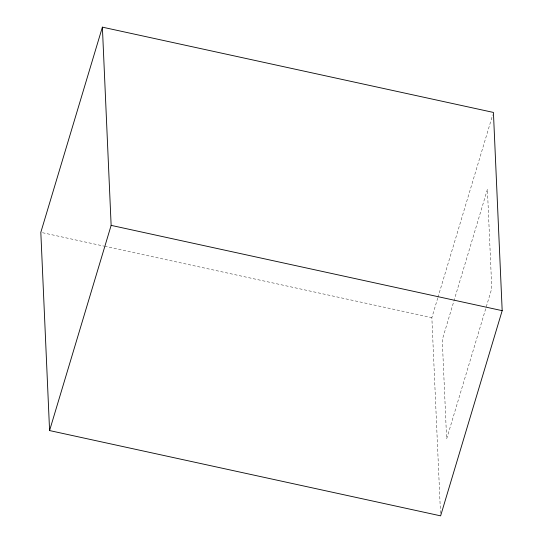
<?xml version="1.0" encoding="UTF-8"?>
<svg xmlns="http://www.w3.org/2000/svg" width="543" height="543" viewBox="0 0 543 543"><rect width="100%" height="100%" fill="white"/><g stroke="black" fill="none" stroke-linecap="round" stroke-linejoin="round"><path stroke-width="0.41" stroke-dasharray="2.71 2.04" d="M440.509 513.311L431.861 317.628L437.706 298.161M437.943 297.354L492.691 114.872M42.476 232.703L103.788 246.074M104.616 246.25L431.861 317.628M487.404 189.351L442.26 339.823L446.638 438.934L491.782 288.462L487.404 189.351"/><path stroke-width="0.81" d="M102.383 27.15L40.82 232.336L49.576 430.565L440.617 515.85L502.18 310.664L493.424 112.435L102.383 27.15L111.139 225.372L49.576 430.565M111.139 225.372L502.18 310.664"/></g></svg>
